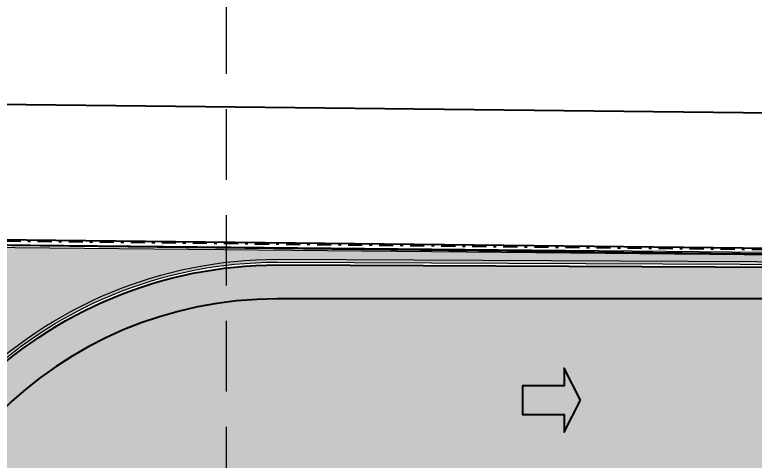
# Model space of a CAD drawing. Header units: inches. Extents: x 139 to 559, y -1 to 295.
# Drawn here: x 181.99 to 208.19, y 198.36 to 214.12 of the extents above; entities that cross this region are included whole.
import ezdxf

# ---------------------------------------------------------------- set-up
doc = ezdxf.new("R2010")
doc.units = ezdxf.units.IN
doc.header["$MEASUREMENT"] = 0
doc.linetypes.add('DASHDOT', pattern=[1, 0.5, -0.25, 0, -0.25])
doc.linetypes.add('HelipadXX$0$Core-03$0$HIDDEN', pattern=[0.375, 0.25, -0.125])
doc.layers.get('defpoints').update_dxf_attribs({"color": 1})
for name, color, linetype in [('A-ROAD', 4, 'Continuous'), ('ARC_SECTION LINE', 5, 'DASHDOT'), ('dinding', 3, 'Continuous'), ('LANTAI', 57, 'Continuous')]:
    doc.layers.add(name, color=color, linetype=linetype)
for name, color, linetype, lineweight in [('ARSIR', 31, 'Continuous', 5), ('ARSIR BETON', 8, 'Continuous', 5), ('ARSIR KOLOM', 8, 'Continuous', 13), ('DINDING2', 146, 'Continuous', 5), ('RUMPUT', 93, 'Continuous', 0), ('u', 6, 'Continuous', 20)]:
    doc.layers.add(name, color=color, linetype=linetype, lineweight=lineweight)
doc.styles.get("Standard").update_dxf_attribs({"font": 'arial.ttf'})
doc.dimstyles.new('sk-100 (SITE)', dxfattribs={"dimtxt": 1.5, "dimasz": 0.2, "dimexe": 0.2, "dimexo": 0, "dimgap": 0.1, "dimtad": 1, "dimdec": 0, "dimlfac": 100, "dimzin": 0, "dimdsep": 46, "dimtxsty": 'Standard', "dimblk": 'OBLIQUE', "dimcen": 0.09, "dimadec": 0, "dimazin": 0, "dimtfac": 1, "dimtdec": 0, "dimtofl": 0, "dimtmove": 0, "dimatfit": 3, "dimldrblk": 'OBLIQUE', "dimfxl": 1, "dimtolj": 1, "dimtzin": 0, "dimarcsym": 0})

# ---------------------------------------------------------------- blocks, each defined once
blk = doc.blocks.new('_Oblique')
at = {"color": 0, "linetype": 'ByBlock', "lineweight": -2}
blk.add_line((-0.5, -0.5), (0.5, 0.5), dxfattribs=at)
blk = doc.blocks.new('*D196')
at = {"layer": 'defpoints', "color": 0}
for p in [(165.1712742494706, 211.13132352951), (165.1170551264092, 206.3462334646487), (271.387263249075, 205.1421020034098)]:
    blk.add_point(p, dxfattribs=at)
at = {"layer": 'u', "color": 0, "lineweight": -2}
for p, q in [((165.1170551264092, 206.3462334646487), (165.1735402733956, 211.3313106919369)), ((271.4414823721364, 209.9271920682711), (165.1712742494706, 211.13132352951)), ((271.387263249075, 205.1421020034099), (271.4437483960614, 210.127179230698))]:
    blk.add_line(p, q, dxfattribs=at)
at = {"layer": 'u', "color": 0, "lineweight": -2, "xscale": 0.2, "yscale": 0.2, "zscale": 0.2}
for p, rotation in [((165.1712742494706, 211.13132352951), 179.3508180741785), ((271.4414823721364, 209.9271920682711), 359.3508180741784)]:
    blk.add_blockref('_Oblique', p, dxfattribs=dict(at, rotation=rotation))
at = {"layer": 'u', "color": 0, "insert": (218.3161886023084, 211.3950617028012), "char_height": 1.5, "attachment_point": 5, "rotation": 359.35081807417845}
blk.add_mtext('\\A1;10628', dxfattribs=at)

msp = doc.modelspace()

# ---------------------------------------------------------------- hatches: boundary and pattern name
at = {"layer": 'ARSIR'}
h = msp.add_hatch(dxfattribs=at)
h.set_pattern_fill('AR-HBONE', color=256, scale=0.003, style=0)
h.set_pattern_definition([(45, (37.07979678488971, 226.1472495293129), (4.263256414560601e-17, 0.4310522938113194), [0.9144000000000001, -0.3048]), (135, (37.29532278488971, 226.362775529313), (4.263256414560601e-17, 0.4310522938113194), [0.9144000000000001, -0.3048])])
edge = h.paths.add_edge_path()
edge.add_arc((191.2827530460387, 190.0678956543874), 15.19998324846395, 89.99999999999604, 179.9999999982171)
edge.add_line((176.0827697975748, 190.0678956548604), (176.0827697958074, 133.2715304004354))
edge.add_arc((191.2827692281026, 133.2715303999624), 15.19999943229521, 179.9999999982171, 214.2302885441299)
edge.add_line((178.7156632049422, 124.7212187714648), (179.7077968028932, 125.3962385326868))
edge.add_arc((191.2827486305766, 133.2715098016121), 13.99997883471085, 179.9999999982458, 214.2302680237529, ccw=False)
edge.add_line((177.2827697958658, 133.2715098020407), (177.2827697976046, 190.0678956548161))
edge.add_arc((191.2827530460388, 190.0678956543874), 13.99998324843415, 90, 179.9999999982458, ccw=False)
edge.add_line((191.2827530460388, 204.0678789028216), (270.5465688321954, 204.0678789028216))
edge.add_arc((270.5465688321954, 204.9086305199022), 0.8407516170806038, 270.0000000000019, 359.9969732944158)
edge.add_line((271.3873204481029, 204.9085861063758), (191.2827530460398, 205.2678789028514))
at = {"layer": 'ARSIR BETON'}
h = msp.add_hatch(dxfattribs=at)
h.set_pattern_fill('AR-HBONE', color=256, scale=0.004, style=0)
h.set_pattern_definition([(45, (37.07979678488971, 226.1472495293129), (5.684341886080802e-17, 0.5747363917484258), [1.2192, -0.4064]), (135, (37.36716478488971, 226.4346175293129), (5.684341886080802e-17, 0.5747363917484258), [1.2192, -0.4064])])
edge = h.paths.add_edge_path()
edge.add_arc((191.2827530460388, 190.0678956543874), 13.99998324843415, 90, 180)
edge.add_line((177.2827697976046, 190.0678956543874), (177.2827697958809, 133.2715303996917))
edge.add_arc((191.2827486305768, 133.2715098016121), 13.99997883471105, 179.9999157010851, 263.1191927485166)
edge.add_line((189.6054912243188, 119.3723654047253), (189.6054912243184, 112.3226705917808))
edge.add_line((189.6054912243184, 112.3226705917808), (189.7054912243192, 112.3226705917808))
edge.add_line((189.7054912243192, 112.3226705917808), (189.705491224319, 112.2226705917809))
edge.add_line((189.705491224319, 112.2226705917809), (201.7054912243115, 112.2226705917805))
edge.add_line((201.7054912243115, 112.2226705917805), (201.7054912496359, 119.2715309675217))
edge.add_line((201.7054912496359, 119.2715309675217), (380.2200184182929, 119.2715309631573))
edge.add_arc((380.2200184175784, 133.271530397784), 13.99999943462672, 270.0000000029237, 359.9999999993218)
edge.add_line((394.2200178522052, 133.2715303976183), (394.2200178527473, 186.8365306403635))
edge.add_arc((380.0700144284386, 186.8365266512287), 14.15000342430926, 1.615268768599631e-05, 89.99998380649028)
edge.add_line((380.0700184276549, 200.9865300755374), (288.3872765684852, 200.9865301410767))
edge.add_arc((288.3872765719509, 203.9865301406582), 2.999999999581492, 180.0000000198341, 269.9999999338081, ccw=False)
edge.add_line((285.3872765723694, 203.9865301396197), (285.3985681154834, 204.9823001466166))
edge.add_line((285.3985681154834, 204.9823001466166), (271.3873246073365, 205.1475171556722))
edge.add_line((271.3873246073365, 205.1475171556722), (271.3873204512137, 204.9086303990666))
edge.add_arc((270.5465688308253, 204.90863052321), 0.8407516203884131, 270.00000009337174, 359.9999915398413, ccw=False)
edge.add_line((270.5465688321954, 204.0678789028216), (191.2827530460388, 204.0678789028216))
edge = h.paths.add_edge_path()
edge.add_line((191.2672355975751, 197.9562481935145), (265.7565847507126, 197.9584512519224))
edge.add_arc((265.7568436984304, 189.2029500703031), 8.755501185448518, 41.34299786484178, 90.00169454735197, ccw=False)
edge.add_line((272.3301992487418, 194.9865300876956), (332.5823111287879, 194.9865300876956))
edge.add_line((332.5823111287879, 194.9865300876955), (332.5823111294587, 191.871529060519))
edge.add_line((332.5823111294587, 191.8715290605191), (340.1822420460586, 191.8715290631811))
edge.add_line((340.1822420460586, 191.8715290631811), (340.1822420691279, 194.9865300704816))
edge.add_line((340.1822420691279, 194.9865300704816), (380.0700186656723, 194.9865296794636))
edge.add_arc((380.0700185857783, 186.8365304170786), 8.149999262385025, -2.2737367544323206e-13, 89.99999943833228, ccw=False)
edge.add_line((388.2200178481633, 186.8365304170786), (388.2200178481633, 163.1715301763664))
edge.add_line((388.2200178481633, 163.1715301763664), (388.2200178453184, 157.7117318763081))
edge.add_line((388.2200178453184, 157.7117318763081), (388.2200178477973, 133.271530398664))
edge.add_arc((380.2200184175098, 133.2715303978526), 7.999999430287525, -89.99999999975239, 5.811386927234707e-09, ccw=False)
edge.add_line((380.2200184175443, 125.2715309675651), (191.2827530423658, 125.2715309667489))
edge.add_arc((191.1850453941413, 133.1732207511342), 7.902293858948923, 180.1231675278102, 270.7084498023279, ccw=False)
edge.add_line((183.2827697939069, 133.1562333699121), (183.2674892419708, 189.9541127231707))
edge.add_arc((191.2674722009004, 189.9562649485785), 7.999983248434781, 90.00169455004323, 180.015414211516, ccw=False)
at = {"layer": 'ARSIR KOLOM'}
msp.add_hatch(color=256, dxfattribs=at).paths.add_polyline_path([(202.0348054010823, 200.4830840161829), (201.4524137276633, 201.6106786312097), (201.4524137276633, 200.9923204733759), (199.9744196302558, 200.9923204733759), (199.9744196302558, 199.9738475589899), (201.4524137276633, 199.9738475589899), (201.4524137276633, 199.3554894011561)])
at = {"layer": 'RUMPUT'}
h = msp.add_hatch(dxfattribs=at)
h.set_pattern_fill('GRASS', color=256, scale=0.03, angle=356.6696884681404, style=0)
h.set_pattern_definition([(86.66968846814034, (37.07979678488971, 226.1472495293129), (-0.5066041251576352, 0.5692059985833484), [0.1428749999999999, -0.9347549999999997]), (41.66968846814034, (37.07979678488971, 226.1472495293129), (-0.5066044704663831, 0.5692063865624448), [0.142875, -0.6191249999999999]), (131.6696884681403, (37.07979678488971, 226.1472495293129), (-0.5692063865624448, -0.5066044704663831), [0.142875, -0.6191249999999999])])
edge = h.paths.add_edge_path()
edge.add_line((173.8596473018068, 124.7086841961878), (178.5194686754951, 124.7086841961878))
edge.add_line((178.5194686754951, 124.7086841961878), (178.576989384379, 124.7478196964552))
edge.add_arc((191.2745198704961, 133.2689901792037), 15.29175028706457, 179.9904195417624, 213.8651193647624, ccw=False)
edge.add_line((175.9827697972054, 133.2715471210163), (175.9827697975748, 190.0678956543905))
edge.add_arc((191.2827115528424, 190.0679371475861), 15.29994175532382, 89.99902697357118, 180.0001553852311, ccw=False)
edge.add_line((191.282971384331, 205.3678789007036), (269.9053067584439, 205.0253270853659))
edge.add_line((269.9053067584439, 205.0253270853659), (167.2318890602109, 206.0180894513984))
edge.add_line((167.2318890602109, 206.0180894513984), (167.5209522787765, 198.8984623769369))
edge.add_line((167.5209522787765, 198.8984623769369), (170.7476549029263, 161.1322737417141))
edge.add_line((170.7476549029263, 161.1322737417141), (173.8596473018068, 124.7086841961878))

# ---------------------------------------------------------------- linework, layer by layer
msp.add_lwpolyline([(202.0348054010823, 200.4830840161829), (201.4524137276633, 201.6106786312097), (201.4524137276633, 200.9923204733759), (199.9744196302558, 200.9923204733759), (199.9744196302558, 199.9738475589899), (201.4524137276633, 199.9738475589899), (201.4524137276633, 199.3554894011561)], close=True)
at = {"layer": 'A-ROAD'}
msp.add_line((489.9356224154942, 202.6629503461551), (165.117055124477, 206.3462334647611), dxfattribs=at)
at = {"layer": 'ARC_SECTION LINE'}
msp.add_line((157.501719011422, 206.3922194795418), (495.1878391448511, 202.6040305743446), dxfattribs=at)
at = {"layer": 'ARSIR', "linetype": 'HelipadXX$0$Core-03$0$HIDDEN', "ltscale": 10}
msp.add_line((189.487276578152, 189.536530142739), (189.4872765869193, 238.494026435679), dxfattribs=at)
at = {"layer": 'dinding'}
for points in [[(269.687263248022, 204.9547760218205), (165.3254365381017, 206.1438576641433), (165.6242853158851, 198.7832122661086), (172.0701638598132, 123.3389295523052)], [(269.6872632480156, 204.9547760199551), (165.3254365380951, 206.1438576622779), (165.6242853158785, 198.7832122642432), (172.0701638598066, 123.3389295504398)]]:
    msp.add_lwpolyline(points, dxfattribs=at)
at = {"layer": 'DINDING2'}
for points in [[(173.7678268676412, 124.6086841961878), (178.5502616278664, 124.6086841961878), (178.7156631651617, 124.7212188299335, -0.1505639209433659), (176.0827697958074, 133.2715303999624), (176.0827697975748, 190.0678956543874, -0.4142151562262453), (191.2827530460455, 205.2678789028513), (271.387320451209, 204.9086303303703), (271.3873326468949, 205.0882794129587), (167.1277054935273, 206.1191014900796), (167.4211251873295, 198.8921744305247), (170.648017907244, 161.1237608637392)], [(173.8596473018068, 124.7086841961878), (178.5194686754951, 124.7086841961878), (178.576989384379, 124.7478196964552, -0.1488921103636785), (175.9827697972054, 133.2715471210163), (175.9827697975748, 190.0678956543905, -0.4142193307700004), (191.282971384331, 205.3678789007036), (270.555306758444, 205.0253270853659), (167.2318890602109, 206.0180894513984), (167.5209522787765, 198.8984623769369), (170.7476549029263, 161.1322737417141)]]:
    msp.add_lwpolyline(points, format="xyb", close=True, dxfattribs=at)
msp.add_lwpolyline([(175.8827155239426, 161.5655138430693), (175.8827155239425, 190.0678956543874, -0.4142135623730961), (191.2827530460388, 205.4679331764837), (271.3873326739786, 205.088279412834)], format="xyb", dxfattribs=at)
at = {"layer": 'LANTAI'}
msp.add_lwpolyline([(179.7077968028932, 125.3962385326868), (178.7156632049422, 124.7212187714648, -0.150478422660515), (176.0827697958074, 133.271530400608), (176.0827697975749, 161.5655138416372), (176.0827697975748, 190.0678956543874, -0.4142135623730956), (191.2827530460388, 205.2678789028514), (271.387320451209, 204.9086303303703), (271.3873204473301, 204.9085733177555, -0.4141936349623132), (270.5465688321954, 204.0678789028216), (191.2827530460388, 204.0678789028216, 0.414213562373095), (177.2827697976046, 190.0678956543874), (177.2827697976047, 161.5655138407234), (177.2827697958809, 133.2715303996917, 0.1504787072374864)], format="xyb", close=True, dxfattribs=at)
msp.add_lwpolyline([(191.2827530460388, 204.0678789028216, 0.4142135623730948), (177.2827697976046, 190.0678956543874), (177.2827697958809, 133.2715303996917, 0.3794613747521122), (189.6054912243188, 119.3723654047253), (189.6054912243184, 112.3226705917808), (189.7054912243192, 112.3226705917808), (189.705491224319, 112.2226705917809), (201.7054912243115, 112.2226705917805), (201.7054912496359, 119.2715309675217), (380.2200184182929, 119.2715309631573, 0.4142135623546817), (394.2200178522052, 133.2715303976183), (394.2200178527473, 186.8365306403635, 0.4142133970209272), (380.0700184276549, 200.9865300755374), (288.3872765684852, 200.9865301410767, -0.4142135619333313), (285.3872765723694, 203.9865301396197), (285.3985681154834, 204.9823001466166), (271.3873246073365, 205.1475171556722), (271.3873204512137, 204.9086303990666, -0.4142135186478673), (270.5465688321954, 204.0678789028216), (191.2827530460388, 204.0678789028216)], format="xyb", dxfattribs=at)

# ---------------------------------------------------------------- dimensions: what is measured, and where the dimension line sits
at = {"layer": 'u'}
dim = msp.add_aligned_dim(p1=(271.3872632490751, 205.1421020034098), p2=(165.1170551264092, 206.3462334646487), distance=-4.785397229294563, dimstyle='sk-100 (SITE)', dxfattribs=at)
dim.commit()
dim.dimension.update_dxf_attribs({"geometry": '*D196', "text_midpoint": (218.3161886023084, 211.3950617028012)})

doc.saveas('drawing.dxf')
